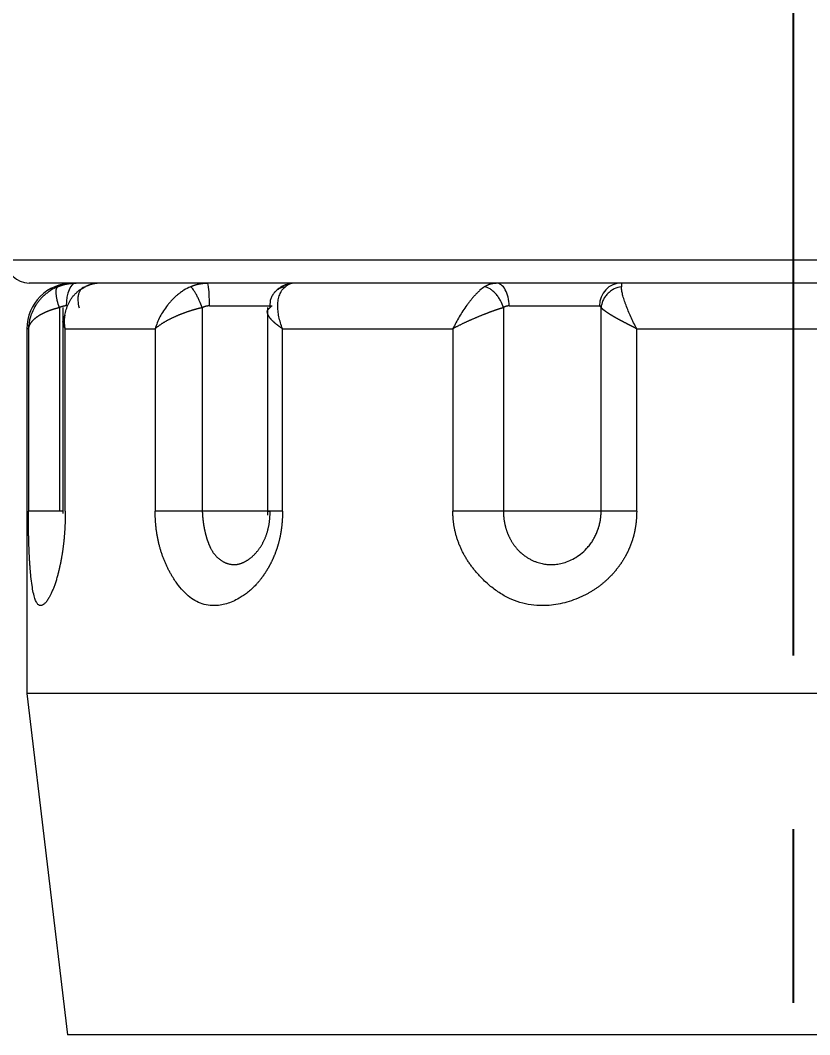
# Model space of a CAD drawing. Header units: millimetres. Extents: x 2915 to 5291, y 1031 to 4391.
# Drawn here: x 4765.35 to 4782.65, y 2238.01 to 2260.24 of the extents above; entities that cross this region are included whole.
import ezdxf

# ---------------------------------------------------------------- set-up
doc = ezdxf.new("R2010")
doc.units = ezdxf.units.MM
doc.linetypes.add('CENTERX2', pattern=[20.32, 12.7, -2.54, 2.54, -2.54])
doc.layers.add('CENTER', color=1, linetype='CENTERX2')
doc.styles.get("Standard").update_dxf_attribs({"font": 'arial.ttf'})
doc.dimstyles.new('ISO-25', dxfattribs={"dimtxt": 17, "dimasz": 17, "dimexe": 1.25, "dimexo": 0.625, "dimgap": 5, "dimtad": 1, "dimtih": 1, "dimtoh": 1, "dimdec": 1, "dimdsep": 46, "dimtxsty": 'Standard', "dimcen": 0, "dimclrd": 3, "dimclre": 3, "dimclrt": 4, "dimadec": 0, "dimazin": 0, "dimtfac": 1, "dimtdec": 1, "dimtmove": 0, "dimatfit": 3, "dimfxl": 1, "dimarcsym": 0})

# ---------------------------------------------------------------- blocks, each defined once
blk = doc.blocks.new('*D11')
at = {"color": 3, "lineweight": -2, "transparency": 16777216}
for p, q in [((4462.48, 3133.446), (4222.196, 3133.446)), ((4223.446, 3116.446), (4223.446, 2549.911)), ((4223.446, 1951.089), (4223.446, 2517.623)), ((4801.666, 1934.089), (4222.196, 1934.089))]:
    blk.add_line(p, q, dxfattribs=at)
at = {"color": 3, "transparency": 16777216}
for points in [[(4220.612, 3116.446), (4226.279, 3116.446), (4223.446, 3133.446)], [(4220.612, 1951.089), (4226.279, 1951.089), (4223.446, 1934.089)]]:
    blk.add_solid(points, dxfattribs=at)
at = {"layer": 'Defpoints', "color": 0, "transparency": 16777216}
for p in [(4463.105, 3133.446), (4223.446, 1934.089), (4802.291, 1934.089)]:
    blk.add_point(p, dxfattribs=at)
at = {"color": 4, "transparency": 16777216, "insert": (4223.446, 2533.767), "char_height": 17, "attachment_point": 5}
blk.add_mtext('(1180~1430)', dxfattribs=at)

msp = doc.modelspace()

# ---------------------------------------------------------------- linework, layer by layer
at = {"linetype": 'Continuous', "lineweight": 13, "extrusion": (0, 1, 0)}
for p, q in [((4799.541, 2254.983), (4765.041, 2254.983)), ((4769.493, 2253.983), (4770.855, 2253.983)), ((4776.061, 2253.983), (4778.041, 2253.983)), ((4766.207, 2253.943), (4766.206, 2249.483)), ((4769.336, 2253.943), (4769.336, 2249.483)), ((4775.937, 2253.943), (4775.937, 2249.483)), ((4778.078, 2249.483), (4778.078, 2253.943)), ((4765.525, 2253.483), (4765.491, 2253.483)), ((4765.525, 2253.483), (4765.525, 2249.483)), ((4766.333, 2253.483), (4768.303, 2253.483)), ((4766.333, 2249.483), (4766.333, 2253.483)), ((4768.303, 2253.483), (4768.303, 2249.483)), ((4771.095, 2253.483), (4774.829, 2253.483)), ((4771.095, 2249.483), (4771.095, 2253.483)), ((4774.829, 2253.483), (4774.829, 2249.483)), ((4778.858, 2253.483), (4783.355, 2253.483)), ((4778.858, 2249.483), (4778.858, 2253.483)), ((4766.282, 2249.483), (4766.207, 2249.483)), ((4770.006, 2249.483), (4769.336, 2249.483)), ((4770.762, 2249.483), (4770.006, 2249.483)), ((4777.209, 2249.483), (4775.937, 2249.483)), ((4778.078, 2249.483), (4777.209, 2249.483)), ((4797.389, 2238.005), (4766.384, 2238.005))]:
    msp.add_line(p, q, dxfattribs=at)
at = {"linetype": 'Continuous', "lineweight": 18, "extrusion": (0, 1, 0)}
for p, q in [((4799.041, 2254.483), (4765.541, 2254.483)), ((4766.282, 2253.948), (4766.282, 2249.433)), ((4770.762, 2253.946), (4770.762, 2249.396)), ((4765.491, 2253.483), (4765.491, 2245.483)), ((4765.491, 2245.483), (4766.384, 2238.005)), ((4798.236, 2245.483), (4765.491, 2245.483))]:
    msp.add_line(p, q, dxfattribs=at)
at = {"linetype": 'Continuous', "lineweight": 18}
for centre, radius, start, end in [((4765.541, 2254.983), 0.5, 180, 270), ((4766.491, 2253.483), 1, 90, 180)]:
    msp.add_arc(centre, radius, start, end, dxfattribs=at)
at = {"linetype": 'Continuous', "lineweight": 13}
for centre, major_axis, ratio, start_param, end_param in [((4766.568, 2253.983), (0, -0.5), 0.429305, 3.141593, 4.712389), ((4769.453, 2253.983), (0, -0.5), 0.07979, 1.570796, 3.141593), ((4771.352, 2253.983), (0, -0.5), 0.975377, 3.141593, 3.810606), ((4775.778, 2253.983), (0, -0.5), 0.567506, 1.570796, 3.141593), ((4778.518, 2253.983), (0, 0.5), 0.954974, 0, 1.570796)]:
    msp.add_ellipse(centre, major_axis=major_axis, ratio=ratio, start_param=start_param, end_param=end_param, dxfattribs=at)
for points, knots in [([(4766.171, 2254.404), (4766.116, 2254.381), (4766.039, 2254.341), (4765.948, 2254.278), (4765.884, 2254.227), (4765.826, 2254.173), (4765.774, 2254.117), (4765.728, 2254.059), (4765.672, 2253.978), (4765.615, 2253.874), (4765.582, 2253.788), (4765.542, 2253.659), (4765.528, 2253.571), (4765.525, 2253.483)], [0, 0, 0, 0, 0.125, 0.1875, 0.25, 0.3125, 0.375, 0.4375, 0.5, 0.625, 0.75, 0.75, 1, 1, 1, 1]), ([(4766.207, 2253.943), (4766.188, 2253.994), (4766.163, 2254.075), (4766.141, 2254.178), (4766.132, 2254.249), (4766.131, 2254.309), (4766.14, 2254.371), (4766.157, 2254.396), (4766.171, 2254.404)], [0, 0, 0, 0, 0.250916, 0.37638, 0.501844, 0.627308, 0.752771, 1, 1, 1, 1]), ([(4766.171, 2254.404), (4766.176, 2254.406), (4766.186, 2254.41), (4766.2, 2254.415), (4766.215, 2254.421), (4766.229, 2254.426), (4766.244, 2254.431), (4766.259, 2254.436), (4766.274, 2254.44), (4766.289, 2254.445), (4766.304, 2254.449), (4766.319, 2254.453), (4766.334, 2254.456), (4766.35, 2254.46), (4766.365, 2254.463), (4766.38, 2254.466), (4766.396, 2254.468), (4766.411, 2254.471), (4766.427, 2254.473), (4766.442, 2254.475), (4766.458, 2254.477), (4766.474, 2254.479), (4766.489, 2254.48), (4766.505, 2254.481), (4766.521, 2254.482), (4766.537, 2254.482), (4766.552, 2254.483), (4766.563, 2254.483), (4766.568, 2254.483)], [0, 0, 0, 0, 0.037952, 0.075942, 0.113969, 0.152035, 0.190139, 0.228283, 0.266466, 0.304689, 0.342953, 0.381257, 0.419603, 0.45799, 0.496419, 0.534891, 0.573406, 0.611964, 0.650565, 0.689211, 0.7279, 0.766635, 0.805414, 0.844239, 0.88311, 0.922027, 0.96099, 1, 1, 1, 1]), ([(4769.077, 2254.404), (4769.026, 2254.381), (4768.952, 2254.341), (4768.861, 2254.278), (4768.795, 2254.227), (4768.734, 2254.173), (4768.676, 2254.117), (4768.623, 2254.059), (4768.556, 2253.978), (4768.481, 2253.874), (4768.431, 2253.788), (4768.364, 2253.659), (4768.329, 2253.571), (4768.303, 2253.483)], [0, 0, 0, 0, 0.125, 0.1875, 0.25, 0.3125, 0.375, 0.4375, 0.5, 0.625, 0.75, 0.75, 1, 1, 1, 1]), ([(4769.077, 2254.404), (4769.082, 2254.406), (4769.09, 2254.41), (4769.104, 2254.415), (4769.118, 2254.421), (4769.131, 2254.426), (4769.145, 2254.431), (4769.159, 2254.436), (4769.173, 2254.44), (4769.187, 2254.445), (4769.201, 2254.449), (4769.216, 2254.453), (4769.23, 2254.456), (4769.244, 2254.46), (4769.259, 2254.463), (4769.273, 2254.466), (4769.288, 2254.468), (4769.303, 2254.471), (4769.318, 2254.473), (4769.332, 2254.475), (4769.347, 2254.477), (4769.362, 2254.479), (4769.377, 2254.48), (4769.392, 2254.481), (4769.407, 2254.482), (4769.422, 2254.482), (4769.438, 2254.483), (4769.448, 2254.483), (4769.453, 2254.483)], [0, 0, 0, 0, 0.037952, 0.075942, 0.113969, 0.152035, 0.190139, 0.228283, 0.266466, 0.304689, 0.342953, 0.381257, 0.419603, 0.45799, 0.496419, 0.534891, 0.573406, 0.611964, 0.650565, 0.689211, 0.7279, 0.766635, 0.805414, 0.844239, 0.88311, 0.922027, 0.96099, 1, 1, 1, 1]), ([(4769.336, 2253.943), (4769.317, 2253.994), (4769.283, 2254.075), (4769.234, 2254.178), (4769.197, 2254.249), (4769.16, 2254.309), (4769.117, 2254.371), (4769.091, 2254.396), (4769.077, 2254.404)], [0, 0, 0, 0, 0.250916, 0.37638, 0.501844, 0.627308, 0.752771, 1, 1, 1, 1]), ([(4775.524, 2254.404), (4775.49, 2254.381), (4775.44, 2254.341), (4775.373, 2254.278), (4775.323, 2254.227), (4775.274, 2254.173), (4775.226, 2254.117), (4775.18, 2254.059), (4775.12, 2253.978), (4775.047, 2253.874), (4774.994, 2253.788), (4774.917, 2253.659), (4774.871, 2253.571), (4774.829, 2253.483)], [0, 0, 0, 0, 0.125, 0.1875, 0.25, 0.3125, 0.375, 0.4375, 0.5, 0.625, 0.75, 0.75, 1, 1, 1, 1]), ([(4775.524, 2254.404), (4775.527, 2254.406), (4775.532, 2254.41), (4775.541, 2254.415), (4775.55, 2254.421), (4775.559, 2254.426), (4775.569, 2254.431), (4775.578, 2254.436), (4775.587, 2254.44), (4775.597, 2254.445), (4775.606, 2254.449), (4775.616, 2254.453), (4775.625, 2254.456), (4775.635, 2254.46), (4775.645, 2254.463), (4775.655, 2254.466), (4775.664, 2254.468), (4775.674, 2254.471), (4775.684, 2254.473), (4775.695, 2254.475), (4775.705, 2254.477), (4775.715, 2254.479), (4775.725, 2254.48), (4775.736, 2254.481), (4775.746, 2254.482), (4775.757, 2254.482), (4775.767, 2254.483), (4775.774, 2254.483), (4775.778, 2254.483)], [0, 0, 0, 0, 0.037952, 0.075942, 0.113969, 0.152035, 0.190139, 0.228283, 0.266466, 0.304689, 0.342953, 0.381257, 0.419603, 0.45799, 0.496419, 0.534891, 0.573406, 0.611964, 0.650565, 0.689211, 0.7279, 0.766635, 0.805414, 0.844239, 0.88311, 0.922027, 0.96099, 1, 1, 1, 1]), ([(4775.937, 2253.943), (4775.922, 2253.994), (4775.89, 2254.075), (4775.826, 2254.178), (4775.77, 2254.249), (4775.708, 2254.309), (4775.623, 2254.371), (4775.561, 2254.396), (4775.524, 2254.404)], [0, 0, 0, 0, 0.250916, 0.37638, 0.501844, 0.627308, 0.752771, 1, 1, 1, 1]), ([(4778.525, 2254.404), (4778.472, 2254.396), (4778.389, 2254.371), (4778.286, 2254.309), (4778.216, 2254.249), (4778.158, 2254.178), (4778.101, 2254.075), (4778.082, 2253.994), (4778.078, 2253.943)], [0, 0, 0, 0, 0.24716, 0.372635, 0.498111, 0.623586, 0.749061, 1, 1, 1, 1]), ([(4778.518, 2254.483), (4778.518, 2254.483), (4778.519, 2254.483), (4778.52, 2254.482), (4778.52, 2254.482), (4778.521, 2254.481), (4778.522, 2254.48), (4778.522, 2254.479), (4778.523, 2254.477), (4778.523, 2254.475), (4778.524, 2254.473), (4778.524, 2254.471), (4778.524, 2254.468), (4778.525, 2254.466), (4778.525, 2254.463), (4778.525, 2254.46), (4778.525, 2254.456), (4778.526, 2254.453), (4778.526, 2254.449), (4778.526, 2254.445), (4778.526, 2254.44), (4778.526, 2254.436), (4778.526, 2254.431), (4778.526, 2254.426), (4778.525, 2254.421), (4778.525, 2254.415), (4778.525, 2254.41), (4778.525, 2254.406), (4778.525, 2254.404)], [0, 0, 0, 0, 0.03901, 0.077973, 0.11689, 0.155761, 0.194586, 0.233365, 0.2721, 0.310789, 0.349435, 0.388036, 0.426594, 0.465109, 0.503581, 0.54201, 0.580397, 0.618743, 0.657047, 0.695311, 0.733534, 0.771717, 0.809861, 0.847965, 0.886031, 0.924058, 0.962048, 1, 1, 1, 1]), ([(4778.858, 2253.483), (4778.812, 2253.571), (4778.769, 2253.659), (4778.71, 2253.788), (4778.673, 2253.874), (4778.631, 2253.978), (4778.602, 2254.059), (4778.582, 2254.117), (4778.564, 2254.173), (4778.55, 2254.227), (4778.538, 2254.278), (4778.527, 2254.341), (4778.524, 2254.381), (4778.525, 2254.404)], [0, 0, 0, 0, 0.25, 0.25, 0.375, 0.5, 0.5625, 0.625, 0.6875, 0.75, 0.8125, 0.875, 1, 1, 1, 1]), ([(4766.354, 2253.983), (4766.351, 2253.983), (4766.345, 2253.983), (4766.337, 2253.982), (4766.328, 2253.982), (4766.32, 2253.981), (4766.312, 2253.98), (4766.303, 2253.978), (4766.295, 2253.977), (4766.287, 2253.975), (4766.279, 2253.973), (4766.27, 2253.971), (4766.262, 2253.968), (4766.254, 2253.965), (4766.246, 2253.962), (4766.238, 2253.959), (4766.23, 2253.955), (4766.222, 2253.952), (4766.215, 2253.948), (4766.209, 2253.945), (4766.207, 2253.943)], [0, 0, 0, 0, 0.05692, 0.11346, 0.169659, 0.225558, 0.281196, 0.336616, 0.39186, 0.446968, 0.501984, 0.55695, 0.611909, 0.666904, 0.721978, 0.777173, 0.83253, 0.888093, 0.943903, 1, 1, 1, 1]), ([(4769.493, 2253.983), (4769.49, 2253.983), (4769.483, 2253.983), (4769.474, 2253.982), (4769.465, 2253.982), (4769.456, 2253.981), (4769.447, 2253.98), (4769.438, 2253.978), (4769.429, 2253.977), (4769.42, 2253.975), (4769.411, 2253.973), (4769.403, 2253.971), (4769.394, 2253.968), (4769.386, 2253.965), (4769.377, 2253.962), (4769.369, 2253.959), (4769.36, 2253.955), (4769.352, 2253.952), (4769.344, 2253.948), (4769.339, 2253.945), (4769.336, 2253.943)], [0, 0, 0, 0, 0.05692, 0.11346, 0.169659, 0.225558, 0.281196, 0.336616, 0.39186, 0.446968, 0.501984, 0.55695, 0.611909, 0.666904, 0.721978, 0.777173, 0.83253, 0.888093, 0.943903, 1, 1, 1, 1]), ([(4770.83, 2253.958), (4770.831, 2253.959), (4770.833, 2253.961), (4770.836, 2253.965), (4770.838, 2253.967), (4770.841, 2253.97), (4770.843, 2253.973), (4770.846, 2253.975), (4770.848, 2253.977), (4770.851, 2253.978), (4770.853, 2253.98), (4770.856, 2253.981), (4770.858, 2253.982), (4770.86, 2253.982), (4770.862, 2253.983), (4770.864, 2253.983), (4770.865, 2253.983)], [0, 0, 0, 0, 0.071242, 0.142287, 0.213189, 0.284007, 0.354797, 0.425617, 0.496523, 0.567572, 0.638822, 0.710326, 0.782142, 0.854324, 0.926926, 1, 1, 1, 1]), ([(4776.061, 2253.983), (4776.059, 2253.983), (4776.054, 2253.983), (4776.046, 2253.982), (4776.039, 2253.982), (4776.031, 2253.981), (4776.024, 2253.98), (4776.017, 2253.978), (4776.009, 2253.977), (4776.002, 2253.975), (4775.995, 2253.973), (4775.988, 2253.971), (4775.982, 2253.968), (4775.975, 2253.965), (4775.968, 2253.962), (4775.962, 2253.959), (4775.955, 2253.955), (4775.949, 2253.952), (4775.943, 2253.948), (4775.939, 2253.945), (4775.937, 2253.943)], [0, 0, 0, 0, 0.05692, 0.11346, 0.169659, 0.225558, 0.281196, 0.336616, 0.39186, 0.446968, 0.501984, 0.55695, 0.611909, 0.666904, 0.721978, 0.777173, 0.83253, 0.888093, 0.943903, 1, 1, 1, 1]), ([(4778.078, 2253.943), (4778.078, 2253.945), (4778.077, 2253.948), (4778.075, 2253.952), (4778.074, 2253.955), (4778.072, 2253.959), (4778.07, 2253.962), (4778.068, 2253.965), (4778.066, 2253.968), (4778.064, 2253.971), (4778.062, 2253.973), (4778.06, 2253.975), (4778.058, 2253.977), (4778.056, 2253.978), (4778.054, 2253.98), (4778.051, 2253.981), (4778.049, 2253.982), (4778.046, 2253.982), (4778.043, 2253.983), (4778.041, 2253.983), (4778.041, 2253.983)], [0, 0, 0, 0, 0.056097, 0.111907, 0.16747, 0.222827, 0.278022, 0.333096, 0.388091, 0.44305, 0.498016, 0.553032, 0.60814, 0.663384, 0.718804, 0.774442, 0.830341, 0.88654, 0.94308, 1, 1, 1, 1]), ([(4766.207, 2253.943), (4766.202, 2253.942), (4766.193, 2253.941), (4766.179, 2253.938), (4766.166, 2253.934), (4766.152, 2253.931), (4766.138, 2253.927), (4766.124, 2253.924), (4766.109, 2253.92), (4766.095, 2253.916), (4766.081, 2253.911), (4766.066, 2253.907), (4766.051, 2253.902), (4766.037, 2253.897), (4766.022, 2253.893), (4766.007, 2253.887), (4765.993, 2253.882), (4765.978, 2253.876), (4765.963, 2253.871), (4765.948, 2253.865), (4765.934, 2253.859), (4765.919, 2253.853), (4765.904, 2253.846), (4765.889, 2253.84), (4765.875, 2253.833), (4765.86, 2253.826), (4765.846, 2253.819), (4765.831, 2253.811), (4765.817, 2253.804), (4765.803, 2253.796), (4765.789, 2253.788), (4765.775, 2253.78), (4765.762, 2253.772), (4765.748, 2253.764), (4765.735, 2253.755), (4765.722, 2253.746), (4765.709, 2253.738), (4765.697, 2253.728), (4765.685, 2253.719), (4765.673, 2253.71), (4765.661, 2253.7), (4765.65, 2253.69), (4765.639, 2253.68), (4765.628, 2253.67), (4765.618, 2253.66), (4765.608, 2253.649), (4765.599, 2253.638), (4765.59, 2253.627), (4765.582, 2253.616), (4765.574, 2253.605), (4765.566, 2253.594), (4765.559, 2253.582), (4765.553, 2253.57), (4765.547, 2253.558), (4765.542, 2253.546), (4765.537, 2253.534), (4765.533, 2253.521), (4765.53, 2253.509), (4765.527, 2253.496), (4765.526, 2253.487), (4765.525, 2253.483)], [0, 0, 0, 0, 0.011436, 0.023066, 0.03489, 0.046909, 0.059124, 0.071536, 0.084146, 0.096954, 0.109961, 0.123168, 0.136575, 0.150183, 0.163993, 0.178005, 0.192219, 0.206636, 0.221257, 0.236081, 0.251111, 0.266345, 0.281784, 0.297429, 0.31328, 0.329338, 0.345602, 0.362073, 0.378752, 0.395638, 0.412733, 0.430036, 0.447547, 0.465267, 0.483197, 0.501335, 0.519684, 0.538242, 0.55701, 0.575989, 0.595178, 0.614577, 0.634188, 0.65401, 0.674043, 0.694287, 0.714743, 0.735411, 0.756291, 0.777383, 0.798687, 0.820204, 0.841933, 0.863875, 0.886029, 0.908397, 0.930978, 0.953772, 0.976779, 1, 1, 1, 1]), ([(4769.336, 2253.943), (4769.331, 2253.942), (4769.322, 2253.941), (4769.308, 2253.938), (4769.293, 2253.934), (4769.278, 2253.931), (4769.263, 2253.927), (4769.248, 2253.924), (4769.233, 2253.92), (4769.217, 2253.916), (4769.201, 2253.911), (4769.185, 2253.907), (4769.168, 2253.902), (4769.151, 2253.897), (4769.135, 2253.893), (4769.117, 2253.887), (4769.1, 2253.882), (4769.083, 2253.876), (4769.065, 2253.871), (4769.047, 2253.865), (4769.029, 2253.859), (4769.011, 2253.853), (4768.992, 2253.846), (4768.974, 2253.84), (4768.955, 2253.833), (4768.936, 2253.826), (4768.917, 2253.819), (4768.898, 2253.811), (4768.878, 2253.804), (4768.859, 2253.796), (4768.84, 2253.788), (4768.82, 2253.78), (4768.8, 2253.772), (4768.781, 2253.764), (4768.761, 2253.755), (4768.741, 2253.746), (4768.721, 2253.738), (4768.702, 2253.728), (4768.682, 2253.719), (4768.662, 2253.71), (4768.642, 2253.7), (4768.623, 2253.69), (4768.603, 2253.68), (4768.584, 2253.67), (4768.565, 2253.66), (4768.545, 2253.649), (4768.526, 2253.638), (4768.507, 2253.627), (4768.489, 2253.616), (4768.47, 2253.605), (4768.452, 2253.594), (4768.434, 2253.582), (4768.417, 2253.57), (4768.399, 2253.558), (4768.382, 2253.546), (4768.366, 2253.534), (4768.349, 2253.521), (4768.333, 2253.509), (4768.318, 2253.496), (4768.308, 2253.487), (4768.303, 2253.483)], [0, 0, 0, 0, 0.011436, 0.023066, 0.03489, 0.046909, 0.059124, 0.071536, 0.084146, 0.096954, 0.109961, 0.123168, 0.136575, 0.150183, 0.163993, 0.178005, 0.192219, 0.206636, 0.221257, 0.236081, 0.251111, 0.266345, 0.281784, 0.297429, 0.31328, 0.329338, 0.345602, 0.362073, 0.378752, 0.395638, 0.412733, 0.430036, 0.447547, 0.465267, 0.483197, 0.501335, 0.519684, 0.538242, 0.55701, 0.575989, 0.595178, 0.614577, 0.634188, 0.65401, 0.674043, 0.694287, 0.714743, 0.735411, 0.756291, 0.777383, 0.798687, 0.820204, 0.841933, 0.863875, 0.886029, 0.908397, 0.930978, 0.953772, 0.976779, 1, 1, 1, 1]), ([(4775.937, 2253.943), (4775.933, 2253.942), (4775.926, 2253.941), (4775.915, 2253.938), (4775.903, 2253.934), (4775.892, 2253.931), (4775.88, 2253.927), (4775.867, 2253.924), (4775.855, 2253.92), (4775.842, 2253.916), (4775.829, 2253.911), (4775.815, 2253.907), (4775.801, 2253.902), (4775.787, 2253.897), (4775.772, 2253.893), (4775.758, 2253.887), (4775.742, 2253.882), (4775.727, 2253.876), (4775.711, 2253.871), (4775.695, 2253.865), (4775.678, 2253.859), (4775.661, 2253.853), (4775.644, 2253.846), (4775.626, 2253.84), (4775.609, 2253.833), (4775.59, 2253.826), (4775.572, 2253.819), (4775.553, 2253.811), (4775.534, 2253.804), (4775.514, 2253.796), (4775.495, 2253.788), (4775.474, 2253.78), (4775.454, 2253.772), (4775.433, 2253.764), (4775.412, 2253.755), (4775.391, 2253.746), (4775.37, 2253.738), (4775.348, 2253.728), (4775.326, 2253.719), (4775.304, 2253.71), (4775.281, 2253.7), (4775.258, 2253.69), (4775.236, 2253.68), (4775.212, 2253.67), (4775.189, 2253.66), (4775.166, 2253.649), (4775.142, 2253.638), (4775.118, 2253.627), (4775.094, 2253.616), (4775.07, 2253.605), (4775.046, 2253.594), (4775.022, 2253.582), (4774.998, 2253.57), (4774.974, 2253.558), (4774.95, 2253.546), (4774.925, 2253.534), (4774.901, 2253.521), (4774.877, 2253.509), (4774.853, 2253.496), (4774.837, 2253.487), (4774.829, 2253.483)], [0, 0, 0, 0, 0.011436, 0.023066, 0.03489, 0.046909, 0.059124, 0.071536, 0.084146, 0.096954, 0.109961, 0.123168, 0.136575, 0.150183, 0.163993, 0.178005, 0.192219, 0.206636, 0.221257, 0.236081, 0.251111, 0.266345, 0.281784, 0.297429, 0.31328, 0.329338, 0.345602, 0.362073, 0.378752, 0.395638, 0.412733, 0.430036, 0.447547, 0.465267, 0.483197, 0.501335, 0.519684, 0.538242, 0.55701, 0.575989, 0.595178, 0.614577, 0.634188, 0.65401, 0.674043, 0.694287, 0.714743, 0.735411, 0.756291, 0.777383, 0.798687, 0.820204, 0.841933, 0.863875, 0.886029, 0.908397, 0.930978, 0.953772, 0.976779, 1, 1, 1, 1]), ([(4778.858, 2253.483), (4778.853, 2253.485), (4778.842, 2253.491), (4778.827, 2253.499), (4778.811, 2253.506), (4778.796, 2253.514), (4778.781, 2253.522), (4778.766, 2253.529), (4778.751, 2253.537), (4778.736, 2253.544), (4778.721, 2253.552), (4778.707, 2253.559), (4778.693, 2253.566), (4778.679, 2253.573), (4778.665, 2253.58), (4778.651, 2253.587), (4778.637, 2253.594), (4778.624, 2253.601), (4778.611, 2253.608), (4778.597, 2253.615), (4778.585, 2253.622), (4778.572, 2253.628), (4778.559, 2253.635), (4778.547, 2253.642), (4778.535, 2253.648), (4778.522, 2253.654), (4778.511, 2253.661), (4778.499, 2253.667), (4778.487, 2253.673), (4778.476, 2253.679), (4778.465, 2253.685), (4778.454, 2253.691), (4778.443, 2253.697), (4778.432, 2253.703), (4778.422, 2253.709), (4778.411, 2253.715), (4778.401, 2253.72), (4778.391, 2253.726), (4778.382, 2253.732), (4778.372, 2253.737), (4778.363, 2253.743), (4778.353, 2253.748), (4778.344, 2253.753), (4778.335, 2253.758), (4778.327, 2253.764), (4778.318, 2253.769), (4778.31, 2253.774), (4778.302, 2253.779), (4778.294, 2253.784), (4778.286, 2253.788), (4778.278, 2253.793), (4778.27, 2253.798), (4778.263, 2253.802), (4778.256, 2253.807), (4778.249, 2253.812), (4778.242, 2253.816), (4778.235, 2253.82), (4778.229, 2253.825), (4778.222, 2253.829), (4778.216, 2253.833), (4778.21, 2253.837), (4778.204, 2253.841), (4778.198, 2253.845), (4778.193, 2253.849), (4778.187, 2253.853), (4778.182, 2253.857), (4778.177, 2253.861), (4778.172, 2253.864), (4778.167, 2253.868), (4778.162, 2253.871), (4778.157, 2253.875), (4778.153, 2253.878), (4778.148, 2253.881), (4778.144, 2253.885), (4778.14, 2253.888), (4778.136, 2253.891), (4778.132, 2253.894), (4778.129, 2253.897), (4778.125, 2253.9), (4778.122, 2253.903), (4778.118, 2253.906), (4778.115, 2253.908), (4778.112, 2253.911), (4778.109, 2253.914), (4778.106, 2253.916), (4778.103, 2253.919), (4778.101, 2253.921), (4778.098, 2253.923), (4778.096, 2253.926), (4778.093, 2253.928), (4778.091, 2253.93), (4778.089, 2253.932), (4778.087, 2253.934), (4778.085, 2253.936), (4778.083, 2253.938), (4778.081, 2253.94), (4778.08, 2253.942), (4778.079, 2253.943), (4778.078, 2253.943)], [0, 0, 0, 0, 0.014055, 0.028032, 0.041931, 0.055752, 0.069496, 0.083161, 0.096749, 0.110259, 0.123691, 0.137045, 0.150322, 0.163521, 0.176643, 0.189687, 0.202653, 0.215542, 0.228353, 0.241087, 0.253743, 0.266322, 0.278824, 0.291248, 0.303595, 0.315864, 0.328057, 0.340172, 0.35221, 0.364171, 0.376055, 0.387862, 0.399592, 0.411245, 0.422822, 0.434321, 0.445744, 0.457089, 0.468358, 0.479551, 0.490667, 0.501706, 0.512669, 0.523555, 0.534365, 0.545099, 0.555756, 0.566337, 0.576842, 0.587271, 0.597624, 0.6079, 0.618101, 0.628226, 0.638276, 0.648249, 0.658147, 0.667969, 0.677716, 0.687388, 0.696984, 0.706505, 0.71595, 0.725321, 0.734617, 0.743837, 0.752983, 0.762054, 0.77105, 0.779972, 0.78882, 0.797593, 0.806292, 0.814916, 0.823467, 0.831944, 0.840347, 0.848676, 0.856931, 0.865114, 0.873223, 0.881258, 0.889221, 0.897111, 0.904928, 0.912672, 0.920344, 0.927944, 0.935471, 0.942926, 0.95031, 0.957622, 0.964863, 0.972032, 0.97913, 0.986157, 0.993114, 1, 1, 1, 1]), ([(4766.207, 2249.483), (4766.118, 2249.483), (4765.942, 2249.483), (4765.718, 2249.483), (4765.57, 2249.483), (4765.531, 2249.483), (4765.525, 2249.483)], [0, 0, 0, 0, 0.250043, 0.500086, 0.750129, 1, 1, 1, 1]), ([(4769.336, 2249.483), (4769.245, 2249.483), (4769.049, 2249.483), (4768.748, 2249.483), (4768.484, 2249.483), (4768.355, 2249.483), (4768.303, 2249.483)], [0, 0, 0, 0, 0.250043, 0.500086, 0.750129, 1, 1, 1, 1]), ([(4771.095, 2249.483), (4771.026, 2249.483), (4770.898, 2249.483), (4770.777, 2249.483), (4770.748, 2249.483), (4770.789, 2249.483), (4770.82, 2249.483)], [0, 0, 0, 0, 0.249871, 0.499914, 0.749957, 1, 1, 1, 1]), ([(4775.937, 2249.483), (4775.867, 2249.483), (4775.704, 2249.483), (4775.407, 2249.483), (4775.099, 2249.483), (4774.913, 2249.483), (4774.829, 2249.483)], [0, 0, 0, 0, 0.250043, 0.500086, 0.750129, 1, 1, 1, 1]), ([(4775.937, 2249.483), (4775.937, 2249.477), (4775.937, 2249.465), (4775.937, 2249.447), (4775.938, 2249.429), (4775.939, 2249.411), (4775.94, 2249.393), (4775.941, 2249.374), (4775.943, 2249.355), (4775.944, 2249.336), (4775.947, 2249.316), (4775.949, 2249.297), (4775.952, 2249.277), (4775.955, 2249.257), (4775.959, 2249.237), (4775.963, 2249.216), (4775.967, 2249.196), (4775.972, 2249.175), (4775.977, 2249.154), (4775.983, 2249.133), (4775.988, 2249.112), (4775.995, 2249.09), (4776.002, 2249.069), (4776.009, 2249.047), (4776.017, 2249.026), (4776.025, 2249.004), (4776.034, 2248.982), (4776.043, 2248.96), (4776.053, 2248.939), (4776.063, 2248.917), (4776.074, 2248.895), (4776.086, 2248.873), (4776.098, 2248.851), (4776.11, 2248.83), (4776.124, 2248.808), (4776.137, 2248.786), (4776.152, 2248.765), (4776.167, 2248.744), (4776.182, 2248.723), (4776.198, 2248.702), (4776.215, 2248.681), (4776.246, 2248.645), (4776.291, 2248.598), (4776.353, 2248.542), (4776.416, 2248.494), (4776.48, 2248.452), (4776.543, 2248.418), (4776.606, 2248.389), (4776.667, 2248.365), (4776.726, 2248.347), (4776.783, 2248.333), (4776.838, 2248.323), (4776.89, 2248.316), (4776.939, 2248.313), (4777.008, 2248.311), (4777.103, 2248.317), (4777.227, 2248.34), (4777.36, 2248.382), (4777.497, 2248.448), (4777.635, 2248.54), (4777.733, 2248.631), (4777.797, 2248.704), (4777.832, 2248.747), (4777.864, 2248.791), (4777.893, 2248.835), (4777.92, 2248.88), (4777.944, 2248.924), (4777.966, 2248.969), (4777.985, 2249.013), (4778.002, 2249.057), (4778.018, 2249.1), (4778.031, 2249.142), (4778.042, 2249.184), (4778.051, 2249.225), (4778.059, 2249.265), (4778.065, 2249.304), (4778.07, 2249.342), (4778.074, 2249.379), (4778.077, 2249.415), (4778.078, 2249.449), (4778.078, 2249.472), (4778.078, 2249.483)], [0, 0, 0, 0, 0.004836, 0.009743, 0.01472, 0.019768, 0.024887, 0.030076, 0.035338, 0.04067, 0.046074, 0.05155, 0.057099, 0.062719, 0.068412, 0.074178, 0.080016, 0.085928, 0.091913, 0.097972, 0.104104, 0.110311, 0.116592, 0.122947, 0.129378, 0.135883, 0.142464, 0.14912, 0.155852, 0.16266, 0.169544, 0.176505, 0.183543, 0.190659, 0.197851, 0.205122, 0.21247, 0.219897, 0.227402, 0.234986, 0.24265, 0.250392, 0.275398, 0.299474, 0.32261, 0.344795, 0.366021, 0.38628, 0.405563, 0.423864, 0.441178, 0.457498, 0.472821, 0.487142, 0.500458, 0.533539, 0.570068, 0.610019, 0.653356, 0.700029, 0.74998, 0.765869, 0.781392, 0.796549, 0.811343, 0.825776, 0.83985, 0.853565, 0.866925, 0.87993, 0.892582, 0.904883, 0.916834, 0.928436, 0.939691, 0.950601, 0.961165, 0.971386, 0.981265, 0.990803, 1, 1, 1, 1]), ([(4778.747, 2249.483), (4778.693, 2249.483), (4778.548, 2249.483), (4778.334, 2249.483), (4778.156, 2249.483), (4778.095, 2249.483), (4778.078, 2249.483)], [0, 0, 0, 0, 0.165624, 0.443749, 0.721875, 1, 1, 1, 1])]:
    msp.add_open_spline(points, degree=3, knots=knots, dxfattribs=at)
at = {"linetype": 'Continuous', "lineweight": 18}
for points, knots in [([(4766.333, 2253.483), (4766.318, 2253.571), (4766.314, 2253.659), (4766.327, 2253.788), (4766.342, 2253.874), (4766.376, 2253.978), (4766.414, 2254.059), (4766.447, 2254.117), (4766.486, 2254.173), (4766.531, 2254.227), (4766.582, 2254.278), (4766.658, 2254.341), (4766.724, 2254.381), (4766.773, 2254.404)], [0, 0, 0, 0, 0.25, 0.25, 0.375, 0.5, 0.5625, 0.625, 0.6875, 0.75, 0.8125, 0.875, 1, 1, 1, 1]), ([(4766.773, 2254.404), (4766.741, 2254.396), (4766.695, 2254.371), (4766.648, 2254.309), (4766.622, 2254.249), (4766.609, 2254.178), (4766.606, 2254.075), (4766.621, 2253.994), (4766.636, 2253.943)], [0, 0, 0, 0, 0.247163, 0.37264, 0.498117, 0.623594, 0.749071, 1, 1, 1, 1]), ([(4767.118, 2254.483), (4767.113, 2254.483), (4767.104, 2254.483), (4767.09, 2254.482), (4767.077, 2254.482), (4767.063, 2254.481), (4767.05, 2254.48), (4767.036, 2254.479), (4767.023, 2254.477), (4767.009, 2254.475), (4766.996, 2254.473), (4766.982, 2254.471), (4766.969, 2254.468), (4766.956, 2254.466), (4766.942, 2254.463), (4766.929, 2254.46), (4766.916, 2254.456), (4766.902, 2254.453), (4766.889, 2254.449), (4766.876, 2254.445), (4766.863, 2254.44), (4766.85, 2254.436), (4766.837, 2254.431), (4766.824, 2254.426), (4766.811, 2254.421), (4766.798, 2254.415), (4766.785, 2254.41), (4766.777, 2254.406), (4766.773, 2254.404)], [0, 0, 0, 0, 0.03901, 0.077973, 0.11689, 0.155761, 0.194586, 0.233365, 0.2721, 0.310789, 0.349435, 0.388036, 0.426594, 0.465109, 0.503581, 0.54201, 0.580397, 0.618743, 0.657047, 0.695311, 0.733534, 0.771717, 0.809861, 0.847965, 0.886031, 0.924058, 0.962048, 1, 1, 1, 1]), ([(4771.157, 2254.404), (4771.108, 2254.396), (4771.034, 2254.371), (4770.947, 2254.309), (4770.892, 2254.249), (4770.851, 2254.178), (4770.816, 2254.075), (4770.814, 2253.994), (4770.82, 2253.943)], [0, 0, 0, 0, 0.24716, 0.372635, 0.498111, 0.623586, 0.749061, 1, 1, 1, 1]), ([(4771.095, 2253.483), (4771.061, 2253.571), (4771.034, 2253.659), (4771.007, 2253.788), (4770.994, 2253.874), (4770.989, 2253.978), (4770.994, 2254.059), (4771.002, 2254.117), (4771.014, 2254.173), (4771.032, 2254.227), (4771.054, 2254.278), (4771.092, 2254.341), (4771.128, 2254.381), (4771.157, 2254.404)], [0, 0, 0, 0, 0.25, 0.25, 0.375, 0.5, 0.5625, 0.625, 0.6875, 0.75, 0.8125, 0.875, 1, 1, 1, 1]), ([(4771.352, 2254.483), (4771.35, 2254.483), (4771.345, 2254.483), (4771.337, 2254.482), (4771.33, 2254.482), (4771.323, 2254.481), (4771.315, 2254.48), (4771.308, 2254.479), (4771.3, 2254.477), (4771.293, 2254.475), (4771.285, 2254.473), (4771.278, 2254.471), (4771.27, 2254.468), (4771.263, 2254.466), (4771.255, 2254.463), (4771.247, 2254.46), (4771.24, 2254.456), (4771.232, 2254.453), (4771.225, 2254.449), (4771.217, 2254.445), (4771.21, 2254.44), (4771.202, 2254.436), (4771.195, 2254.431), (4771.187, 2254.426), (4771.179, 2254.421), (4771.172, 2254.415), (4771.165, 2254.41), (4771.16, 2254.406), (4771.157, 2254.404)], [0, 0, 0, 0, 0.03901, 0.077973, 0.11689, 0.155761, 0.194586, 0.233365, 0.2721, 0.310789, 0.349435, 0.388036, 0.426594, 0.465109, 0.503581, 0.54201, 0.580397, 0.618743, 0.657047, 0.695311, 0.733534, 0.771717, 0.809861, 0.847965, 0.886031, 0.924058, 0.962048, 1, 1, 1, 1]), ([(4766.333, 2253.483), (4766.331, 2253.485), (4766.328, 2253.491), (4766.323, 2253.498), (4766.319, 2253.506), (4766.315, 2253.513), (4766.311, 2253.521), (4766.308, 2253.528), (4766.304, 2253.536), (4766.301, 2253.543), (4766.299, 2253.55), (4766.296, 2253.557), (4766.294, 2253.564), (4766.292, 2253.571), (4766.29, 2253.578), (4766.288, 2253.584), (4766.287, 2253.591), (4766.286, 2253.597), (4766.285, 2253.604), (4766.284, 2253.61), (4766.283, 2253.616), (4766.283, 2253.622), (4766.283, 2253.629), (4766.282, 2253.635), (4766.282, 2253.64), (4766.283, 2253.646), (4766.283, 2253.652), (4766.284, 2253.658), (4766.284, 2253.663), (4766.285, 2253.669), (4766.286, 2253.674), (4766.287, 2253.679), (4766.288, 2253.684), (4766.289, 2253.69), (4766.291, 2253.695), (4766.292, 2253.7), (4766.294, 2253.704), (4766.295, 2253.709), (4766.297, 2253.714), (4766.299, 2253.718), (4766.301, 2253.723), (4766.303, 2253.727), (4766.305, 2253.732), (4766.307, 2253.736), (4766.309, 2253.74), (4766.311, 2253.744), (4766.314, 2253.748), (4766.316, 2253.752), (4766.318, 2253.756), (4766.321, 2253.76), (4766.323, 2253.763), (4766.326, 2253.767), (4766.328, 2253.77), (4766.331, 2253.774), (4766.333, 2253.776), (4766.333, 2253.777)], [0, 0, 0, 0, 0.025174, 0.050106, 0.074794, 0.099239, 0.123442, 0.147402, 0.171119, 0.194593, 0.217824, 0.240813, 0.263558, 0.286061, 0.308321, 0.330339, 0.352113, 0.373645, 0.394935, 0.415981, 0.436785, 0.457347, 0.477666, 0.497742, 0.517576, 0.537167, 0.556516, 0.575622, 0.594486, 0.613108, 0.631487, 0.649624, 0.667519, 0.685171, 0.702581, 0.719749, 0.736675, 0.753359, 0.769801, 0.786001, 0.801959, 0.817675, 0.833149, 0.848381, 0.863372, 0.878121, 0.892628, 0.906894, 0.920919, 0.934702, 0.948244, 0.961544, 0.974604, 0.987422, 1, 1, 1, 1]), ([(4771.095, 2253.483), (4771.091, 2253.485), (4771.084, 2253.49), (4771.072, 2253.498), (4771.062, 2253.505), (4771.051, 2253.513), (4771.041, 2253.52), (4771.03, 2253.527), (4771.021, 2253.534), (4771.011, 2253.541), (4771.002, 2253.548), (4770.993, 2253.555), (4770.984, 2253.562), (4770.975, 2253.568), (4770.967, 2253.575), (4770.959, 2253.581), (4770.951, 2253.587), (4770.944, 2253.594), (4770.936, 2253.6), (4770.929, 2253.606), (4770.922, 2253.612), (4770.916, 2253.618), (4770.909, 2253.623), (4770.903, 2253.629), (4770.897, 2253.635), (4770.891, 2253.64), (4770.886, 2253.645), (4770.88, 2253.651), (4770.875, 2253.656), (4770.87, 2253.661), (4770.865, 2253.666), (4770.861, 2253.671), (4770.856, 2253.676), (4770.852, 2253.68), (4770.848, 2253.685), (4770.844, 2253.69), (4770.84, 2253.694), (4770.836, 2253.698), (4770.832, 2253.703), (4770.829, 2253.707), (4770.826, 2253.711), (4770.823, 2253.715), (4770.82, 2253.719), (4770.817, 2253.722), (4770.814, 2253.726), (4770.811, 2253.73), (4770.809, 2253.733), (4770.804, 2253.741), (4770.796, 2253.752), (4770.788, 2253.766), (4770.78, 2253.78), (4770.774, 2253.794), (4770.769, 2253.807), (4770.766, 2253.819), (4770.763, 2253.831), (4770.762, 2253.843), (4770.761, 2253.854), (4770.762, 2253.865), (4770.764, 2253.875), (4770.767, 2253.885), (4770.771, 2253.894), (4770.776, 2253.903), (4770.781, 2253.911), (4770.788, 2253.918), (4770.795, 2253.926), (4770.803, 2253.932), (4770.809, 2253.937), (4770.813, 2253.939)], [0, 0, 0, 0, 0.013824, 0.027494, 0.041012, 0.054375, 0.067586, 0.080643, 0.093546, 0.106296, 0.118893, 0.131337, 0.143627, 0.155764, 0.167747, 0.179577, 0.191254, 0.202778, 0.214148, 0.225365, 0.236428, 0.247339, 0.258096, 0.268699, 0.27915, 0.289447, 0.299591, 0.309582, 0.31942, 0.329104, 0.338636, 0.348014, 0.357239, 0.366311, 0.37523, 0.383995, 0.392608, 0.401068, 0.409374, 0.417528, 0.425528, 0.433376, 0.441071, 0.448613, 0.456002, 0.463238, 0.470321, 0.477252, 0.508196, 0.538745, 0.568899, 0.598663, 0.628037, 0.657025, 0.685628, 0.713851, 0.741694, 0.769162, 0.796257, 0.822983, 0.849341, 0.875337, 0.900974, 0.926254, 0.951183, 0.975763, 1, 1, 1, 1]), ([(4766.333, 2249.483), (4766.333, 2249.475), (4766.332, 2249.46), (4766.332, 2249.437), (4766.332, 2249.415), (4766.332, 2249.393), (4766.332, 2249.37), (4766.331, 2249.348), (4766.331, 2249.326), (4766.33, 2249.304), (4766.33, 2249.282), (4766.329, 2249.26), (4766.328, 2249.238), (4766.328, 2249.216), (4766.327, 2249.195), (4766.326, 2249.173), (4766.325, 2249.152), (4766.324, 2249.13), (4766.323, 2249.109), (4766.321, 2249.088), (4766.32, 2249.067), (4766.319, 2249.046), (4766.317, 2249.025), (4766.316, 2249.004), (4766.314, 2248.983), (4766.313, 2248.963), (4766.311, 2248.942), (4766.309, 2248.922), (4766.308, 2248.901), (4766.306, 2248.881), (4766.304, 2248.861), (4766.302, 2248.84), (4766.3, 2248.82), (4766.298, 2248.8), (4766.295, 2248.781), (4766.293, 2248.761), (4766.291, 2248.741), (4766.288, 2248.722), (4766.286, 2248.702), (4766.284, 2248.683), (4766.281, 2248.663), (4766.278, 2248.644), (4766.276, 2248.625), (4766.273, 2248.606), (4766.27, 2248.587), (4766.267, 2248.568), (4766.264, 2248.549), (4766.261, 2248.53), (4766.258, 2248.512), (4766.255, 2248.493), (4766.252, 2248.475), (4766.249, 2248.457), (4766.245, 2248.438), (4766.242, 2248.42), (4766.239, 2248.402), (4766.235, 2248.384), (4766.232, 2248.366), (4766.228, 2248.348), (4766.225, 2248.33), (4766.221, 2248.313), (4766.217, 2248.295), (4766.213, 2248.278), (4766.209, 2248.26), (4766.206, 2248.243), (4766.202, 2248.226), (4766.198, 2248.209), (4766.194, 2248.192), (4766.189, 2248.175), (4766.185, 2248.158), (4766.181, 2248.141), (4766.177, 2248.125), (4766.173, 2248.108), (4766.168, 2248.091), (4766.164, 2248.075), (4766.159, 2248.059), (4766.155, 2248.042), (4766.147, 2248.016), (4766.137, 2247.979), (4766.123, 2247.934), (4766.108, 2247.89), (4766.094, 2247.848), (4766.079, 2247.808), (4766.064, 2247.77), (4766.048, 2247.733), (4766.033, 2247.698), (4766.017, 2247.664), (4766.001, 2247.632), (4765.985, 2247.602), (4765.958, 2247.556), (4765.922, 2247.5), (4765.877, 2247.449), (4765.834, 2247.418), (4765.79, 2247.407), (4765.745, 2247.423), (4765.702, 2247.477), (4765.664, 2247.567), (4765.631, 2247.693), (4765.603, 2247.855), (4765.586, 2247.993), (4765.576, 2248.084), (4765.573, 2248.116), (4765.57, 2248.149), (4765.567, 2248.181), (4765.565, 2248.214), (4765.562, 2248.247), (4765.56, 2248.28), (4765.557, 2248.314), (4765.555, 2248.347), (4765.553, 2248.381), (4765.551, 2248.415), (4765.549, 2248.449), (4765.547, 2248.484), (4765.545, 2248.518), (4765.543, 2248.553), (4765.542, 2248.588), (4765.54, 2248.623), (4765.539, 2248.658), (4765.538, 2248.694), (4765.536, 2248.729), (4765.535, 2248.765), (4765.534, 2248.801), (4765.533, 2248.838), (4765.532, 2248.874), (4765.531, 2248.911), (4765.53, 2248.947), (4765.53, 2248.984), (4765.529, 2249.022), (4765.528, 2249.059), (4765.528, 2249.097), (4765.527, 2249.134), (4765.527, 2249.172), (4765.526, 2249.211), (4765.526, 2249.249), (4765.526, 2249.287), (4765.526, 2249.326), (4765.525, 2249.365), (4765.525, 2249.404), (4765.525, 2249.443), (4765.525, 2249.47), (4765.525, 2249.483)], [0, 0, 0, 0, 0.00345, 0.006886, 0.01031, 0.013721, 0.017121, 0.020508, 0.023884, 0.027249, 0.030603, 0.033947, 0.037281, 0.040606, 0.04392, 0.047226, 0.050524, 0.053813, 0.057094, 0.060368, 0.063635, 0.066895, 0.070149, 0.073397, 0.076639, 0.079877, 0.083109, 0.086337, 0.089561, 0.092782, 0.095999, 0.099214, 0.102426, 0.105636, 0.108844, 0.112052, 0.115258, 0.118465, 0.121671, 0.124877, 0.128085, 0.131293, 0.134504, 0.137716, 0.140931, 0.144148, 0.147369, 0.150594, 0.153822, 0.157055, 0.160292, 0.163535, 0.166784, 0.170038, 0.173299, 0.176566, 0.179841, 0.183123, 0.186413, 0.189711, 0.193017, 0.196333, 0.199658, 0.202993, 0.206338, 0.209693, 0.213059, 0.216436, 0.219824, 0.223225, 0.226637, 0.230062, 0.2335, 0.23695, 0.240414, 0.243892, 0.247384, 0.257765, 0.268162, 0.278589, 0.289058, 0.299581, 0.31017, 0.320837, 0.331594, 0.342451, 0.353421, 0.364513, 0.375738, 0.408614, 0.440647, 0.472123, 0.503342, 0.543989, 0.584071, 0.624353, 0.665587, 0.708478, 0.75365, 0.760592, 0.767467, 0.774276, 0.78102, 0.787702, 0.794324, 0.800886, 0.807392, 0.813844, 0.820243, 0.826591, 0.832892, 0.839146, 0.845357, 0.851527, 0.857658, 0.863752, 0.869813, 0.875842, 0.881843, 0.887817, 0.893768, 0.899698, 0.90561, 0.911507, 0.917391, 0.923265, 0.929132, 0.934995, 0.940856, 0.946719, 0.952585, 0.958459, 0.964342, 0.970238, 0.976149, 0.982078, 0.988028, 0.994001, 1, 1, 1, 1]), ([(4771.095, 2249.483), (4771.095, 2249.475), (4771.095, 2249.46), (4771.095, 2249.437), (4771.094, 2249.415), (4771.094, 2249.393), (4771.093, 2249.37), (4771.092, 2249.348), (4771.091, 2249.326), (4771.09, 2249.304), (4771.088, 2249.282), (4771.087, 2249.26), (4771.085, 2249.238), (4771.083, 2249.216), (4771.081, 2249.195), (4771.079, 2249.173), (4771.077, 2249.152), (4771.074, 2249.13), (4771.071, 2249.109), (4771.068, 2249.088), (4771.065, 2249.067), (4771.062, 2249.046), (4771.059, 2249.025), (4771.055, 2249.004), (4771.052, 2248.983), (4771.048, 2248.963), (4771.044, 2248.942), (4771.04, 2248.922), (4771.035, 2248.901), (4771.031, 2248.881), (4771.026, 2248.861), (4771.021, 2248.84), (4771.016, 2248.82), (4771.011, 2248.8), (4771.006, 2248.781), (4771, 2248.761), (4770.995, 2248.741), (4770.989, 2248.722), (4770.983, 2248.702), (4770.977, 2248.683), (4770.971, 2248.663), (4770.964, 2248.644), (4770.958, 2248.625), (4770.951, 2248.606), (4770.944, 2248.587), (4770.937, 2248.568), (4770.93, 2248.549), (4770.923, 2248.53), (4770.915, 2248.512), (4770.907, 2248.493), (4770.9, 2248.475), (4770.892, 2248.457), (4770.883, 2248.438), (4770.875, 2248.42), (4770.867, 2248.402), (4770.858, 2248.384), (4770.849, 2248.366), (4770.84, 2248.348), (4770.831, 2248.33), (4770.822, 2248.313), (4770.813, 2248.295), (4770.803, 2248.278), (4770.794, 2248.26), (4770.784, 2248.243), (4770.774, 2248.226), (4770.764, 2248.209), (4770.753, 2248.192), (4770.743, 2248.175), (4770.732, 2248.158), (4770.722, 2248.141), (4770.711, 2248.125), (4770.7, 2248.108), (4770.688, 2248.091), (4770.677, 2248.075), (4770.666, 2248.059), (4770.654, 2248.042), (4770.634, 2248.016), (4770.607, 2247.979), (4770.57, 2247.934), (4770.532, 2247.89), (4770.493, 2247.848), (4770.453, 2247.808), (4770.412, 2247.77), (4770.369, 2247.733), (4770.326, 2247.698), (4770.282, 2247.664), (4770.237, 2247.632), (4770.19, 2247.602), (4770.113, 2247.556), (4770.005, 2247.5), (4769.866, 2247.449), (4769.728, 2247.418), (4769.579, 2247.407), (4769.419, 2247.423), (4769.253, 2247.477), (4769.096, 2247.567), (4768.947, 2247.693), (4768.807, 2247.855), (4768.714, 2247.993), (4768.66, 2248.084), (4768.641, 2248.116), (4768.623, 2248.149), (4768.606, 2248.181), (4768.589, 2248.214), (4768.573, 2248.247), (4768.557, 2248.28), (4768.541, 2248.314), (4768.526, 2248.347), (4768.512, 2248.381), (4768.498, 2248.415), (4768.485, 2248.449), (4768.472, 2248.484), (4768.46, 2248.518), (4768.448, 2248.553), (4768.436, 2248.588), (4768.425, 2248.623), (4768.415, 2248.658), (4768.405, 2248.694), (4768.395, 2248.729), (4768.386, 2248.765), (4768.378, 2248.801), (4768.37, 2248.838), (4768.362, 2248.874), (4768.355, 2248.911), (4768.348, 2248.947), (4768.342, 2248.984), (4768.336, 2249.022), (4768.331, 2249.059), (4768.326, 2249.097), (4768.322, 2249.134), (4768.318, 2249.172), (4768.314, 2249.211), (4768.311, 2249.249), (4768.309, 2249.287), (4768.307, 2249.326), (4768.305, 2249.365), (4768.304, 2249.404), (4768.303, 2249.443), (4768.303, 2249.47), (4768.303, 2249.483)], [0, 0, 0, 0, 0.00345, 0.006886, 0.01031, 0.013721, 0.017121, 0.020508, 0.023884, 0.027249, 0.030603, 0.033947, 0.037281, 0.040606, 0.04392, 0.047226, 0.050524, 0.053813, 0.057094, 0.060368, 0.063635, 0.066895, 0.070149, 0.073397, 0.076639, 0.079877, 0.083109, 0.086337, 0.089561, 0.092782, 0.095999, 0.099214, 0.102426, 0.105636, 0.108844, 0.112052, 0.115258, 0.118465, 0.121671, 0.124877, 0.128085, 0.131293, 0.134504, 0.137716, 0.140931, 0.144148, 0.147369, 0.150594, 0.153822, 0.157055, 0.160292, 0.163535, 0.166784, 0.170038, 0.173299, 0.176566, 0.179841, 0.183123, 0.186413, 0.189711, 0.193017, 0.196333, 0.199658, 0.202993, 0.206338, 0.209693, 0.213059, 0.216436, 0.219824, 0.223225, 0.226637, 0.230062, 0.2335, 0.23695, 0.240414, 0.243892, 0.247384, 0.257765, 0.268162, 0.278589, 0.289058, 0.299581, 0.31017, 0.320837, 0.331594, 0.342451, 0.353421, 0.364513, 0.375738, 0.408614, 0.440647, 0.472123, 0.503342, 0.543989, 0.584071, 0.624353, 0.665587, 0.708478, 0.75365, 0.760592, 0.767467, 0.774276, 0.78102, 0.787702, 0.794324, 0.800886, 0.807392, 0.813844, 0.820243, 0.826591, 0.832892, 0.839146, 0.845357, 0.851527, 0.857658, 0.863752, 0.869813, 0.875842, 0.881843, 0.887817, 0.893768, 0.899698, 0.90561, 0.911507, 0.917391, 0.923265, 0.929132, 0.934995, 0.940856, 0.946719, 0.952585, 0.958459, 0.964342, 0.970238, 0.976149, 0.982078, 0.988028, 0.994001, 1, 1, 1, 1]), ([(4769.336, 2249.483), (4769.336, 2249.478), (4769.337, 2249.467), (4769.337, 2249.451), (4769.338, 2249.436), (4769.339, 2249.42), (4769.34, 2249.405), (4769.341, 2249.39), (4769.342, 2249.374), (4769.343, 2249.359), (4769.345, 2249.344), (4769.346, 2249.329), (4769.348, 2249.313), (4769.35, 2249.298), (4769.351, 2249.283), (4769.353, 2249.268), (4769.355, 2249.253), (4769.357, 2249.238), (4769.359, 2249.223), (4769.361, 2249.208), (4769.364, 2249.193), (4769.366, 2249.178), (4769.368, 2249.163), (4769.371, 2249.148), (4769.374, 2249.133), (4769.376, 2249.117), (4769.379, 2249.102), (4769.382, 2249.087), (4769.386, 2249.072), (4769.389, 2249.056), (4769.392, 2249.041), (4769.396, 2249.026), (4769.399, 2249.01), (4769.403, 2248.995), (4769.407, 2248.979), (4769.411, 2248.964), (4769.415, 2248.948), (4769.42, 2248.933), (4769.424, 2248.917), (4769.429, 2248.902), (4769.434, 2248.886), (4769.439, 2248.871), (4769.444, 2248.855), (4769.449, 2248.839), (4769.455, 2248.824), (4769.46, 2248.808), (4769.466, 2248.793), (4769.472, 2248.777), (4769.479, 2248.761), (4769.485, 2248.746), (4769.492, 2248.73), (4769.498, 2248.715), (4769.505, 2248.7), (4769.512, 2248.684), (4769.521, 2248.667), (4769.531, 2248.647), (4769.544, 2248.625), (4769.557, 2248.603), (4769.57, 2248.582), (4769.585, 2248.561), (4769.6, 2248.541), (4769.616, 2248.522), (4769.633, 2248.503), (4769.65, 2248.485), (4769.668, 2248.467), (4769.686, 2248.451), (4769.705, 2248.435), (4769.725, 2248.42), (4769.745, 2248.406), (4769.765, 2248.392), (4769.786, 2248.38), (4769.808, 2248.369), (4769.829, 2248.358), (4769.851, 2248.349), (4769.874, 2248.34), (4769.896, 2248.333), (4769.919, 2248.326), (4769.942, 2248.321), (4769.965, 2248.317), (4769.989, 2248.314), (4770.009, 2248.312), (4770.026, 2248.311), (4770.04, 2248.311), (4770.054, 2248.312), (4770.069, 2248.313), (4770.085, 2248.315), (4770.1, 2248.317), (4770.116, 2248.32), (4770.133, 2248.323), (4770.15, 2248.328), (4770.167, 2248.333), (4770.184, 2248.338), (4770.201, 2248.345), (4770.219, 2248.352), (4770.237, 2248.36), (4770.256, 2248.368), (4770.274, 2248.378), (4770.293, 2248.388), (4770.312, 2248.399), (4770.331, 2248.411), (4770.35, 2248.423), (4770.369, 2248.437), (4770.388, 2248.451), (4770.407, 2248.467), (4770.426, 2248.483), (4770.445, 2248.5), (4770.464, 2248.517), (4770.482, 2248.536), (4770.5, 2248.555), (4770.518, 2248.574), (4770.535, 2248.595), (4770.552, 2248.616), (4770.568, 2248.637), (4770.585, 2248.659), (4770.601, 2248.682), (4770.616, 2248.706), (4770.631, 2248.73), (4770.645, 2248.755), (4770.66, 2248.78), (4770.673, 2248.806), (4770.686, 2248.832), (4770.699, 2248.859), (4770.711, 2248.887), (4770.722, 2248.915), (4770.733, 2248.943), (4770.744, 2248.972), (4770.753, 2249.001), (4770.763, 2249.031), (4770.771, 2249.061), (4770.779, 2249.092), (4770.786, 2249.123), (4770.793, 2249.154), (4770.799, 2249.186), (4770.804, 2249.218), (4770.809, 2249.25), (4770.813, 2249.283), (4770.816, 2249.315), (4770.818, 2249.349), (4770.82, 2249.382), (4770.821, 2249.415), (4770.821, 2249.449), (4770.821, 2249.471), (4770.82, 2249.483)], [0, 0, 0, 0, 0.004363, 0.008702, 0.01302, 0.017318, 0.0216, 0.025868, 0.030123, 0.03437, 0.03861, 0.042845, 0.047078, 0.051311, 0.055547, 0.059787, 0.064035, 0.068292, 0.07256, 0.076841, 0.081138, 0.085452, 0.089786, 0.094141, 0.098519, 0.102922, 0.107351, 0.111809, 0.116297, 0.120816, 0.125368, 0.129955, 0.134577, 0.139237, 0.143934, 0.148672, 0.15345, 0.15827, 0.163133, 0.168039, 0.172991, 0.177988, 0.183032, 0.188123, 0.193262, 0.19845, 0.203688, 0.208975, 0.214313, 0.219702, 0.225143, 0.230636, 0.236181, 0.241779, 0.24743, 0.25598, 0.26462, 0.273349, 0.282167, 0.291072, 0.300063, 0.30914, 0.3183, 0.327544, 0.336869, 0.346274, 0.355758, 0.36532, 0.374958, 0.384671, 0.394457, 0.404315, 0.414243, 0.42424, 0.434303, 0.444432, 0.454624, 0.464878, 0.475191, 0.485563, 0.49599, 0.502114, 0.508327, 0.514632, 0.521031, 0.527523, 0.534112, 0.540798, 0.547583, 0.554467, 0.561453, 0.56854, 0.575731, 0.583025, 0.590424, 0.597928, 0.605538, 0.613255, 0.62108, 0.629013, 0.637054, 0.645204, 0.653595, 0.66201, 0.670449, 0.678911, 0.687396, 0.695905, 0.704437, 0.712993, 0.721573, 0.730176, 0.738803, 0.747453, 0.756128, 0.764826, 0.773548, 0.782295, 0.791066, 0.799861, 0.808681, 0.817525, 0.826395, 0.83529, 0.84421, 0.853156, 0.862128, 0.871125, 0.88015, 0.8892, 0.898278, 0.907383, 0.916515, 0.925675, 0.934864, 0.944081, 0.953326, 0.962601, 0.971906, 0.98124, 0.990605, 1, 1, 1, 1]), ([(4778.858, 2249.483), (4778.858, 2249.475), (4778.858, 2249.46), (4778.857, 2249.437), (4778.857, 2249.415), (4778.856, 2249.393), (4778.855, 2249.37), (4778.854, 2249.348), (4778.852, 2249.326), (4778.851, 2249.304), (4778.849, 2249.282), (4778.847, 2249.26), (4778.845, 2249.238), (4778.842, 2249.216), (4778.839, 2249.195), (4778.836, 2249.173), (4778.833, 2249.152), (4778.83, 2249.13), (4778.826, 2249.109), (4778.823, 2249.088), (4778.819, 2249.067), (4778.814, 2249.046), (4778.81, 2249.025), (4778.805, 2249.004), (4778.801, 2248.983), (4778.796, 2248.963), (4778.79, 2248.942), (4778.785, 2248.922), (4778.779, 2248.901), (4778.773, 2248.881), (4778.767, 2248.861), (4778.761, 2248.84), (4778.754, 2248.82), (4778.747, 2248.8), (4778.74, 2248.781), (4778.733, 2248.761), (4778.726, 2248.741), (4778.718, 2248.722), (4778.71, 2248.702), (4778.702, 2248.683), (4778.694, 2248.663), (4778.685, 2248.644), (4778.677, 2248.625), (4778.668, 2248.606), (4778.659, 2248.587), (4778.649, 2248.568), (4778.64, 2248.549), (4778.63, 2248.53), (4778.62, 2248.512), (4778.61, 2248.493), (4778.6, 2248.475), (4778.589, 2248.457), (4778.578, 2248.438), (4778.567, 2248.42), (4778.556, 2248.402), (4778.545, 2248.384), (4778.533, 2248.366), (4778.521, 2248.348), (4778.509, 2248.33), (4778.497, 2248.313), (4778.484, 2248.295), (4778.471, 2248.278), (4778.458, 2248.26), (4778.445, 2248.243), (4778.432, 2248.226), (4778.418, 2248.209), (4778.405, 2248.192), (4778.391, 2248.175), (4778.376, 2248.158), (4778.362, 2248.141), (4778.347, 2248.125), (4778.333, 2248.108), (4778.318, 2248.091), (4778.302, 2248.075), (4778.287, 2248.059), (4778.271, 2248.042), (4778.245, 2248.016), (4778.207, 2247.979), (4778.158, 2247.934), (4778.106, 2247.89), (4778.053, 2247.848), (4777.999, 2247.808), (4777.943, 2247.77), (4777.885, 2247.733), (4777.826, 2247.698), (4777.765, 2247.664), (4777.702, 2247.632), (4777.639, 2247.602), (4777.531, 2247.556), (4777.38, 2247.5), (4777.184, 2247.449), (4776.988, 2247.418), (4776.774, 2247.407), (4776.542, 2247.423), (4776.298, 2247.477), (4776.063, 2247.567), (4775.839, 2247.693), (4775.624, 2247.855), (4775.48, 2247.993), (4775.396, 2248.084), (4775.367, 2248.116), (4775.339, 2248.149), (4775.312, 2248.181), (4775.285, 2248.214), (4775.259, 2248.247), (4775.234, 2248.28), (4775.21, 2248.314), (4775.186, 2248.347), (4775.164, 2248.381), (4775.142, 2248.415), (4775.12, 2248.449), (4775.1, 2248.484), (4775.08, 2248.518), (4775.061, 2248.553), (4775.043, 2248.588), (4775.026, 2248.623), (4775.009, 2248.658), (4774.993, 2248.694), (4774.978, 2248.729), (4774.963, 2248.765), (4774.949, 2248.801), (4774.936, 2248.838), (4774.924, 2248.874), (4774.913, 2248.911), (4774.902, 2248.947), (4774.892, 2248.984), (4774.883, 2249.022), (4774.874, 2249.059), (4774.866, 2249.097), (4774.859, 2249.134), (4774.853, 2249.172), (4774.847, 2249.211), (4774.843, 2249.249), (4774.838, 2249.287), (4774.835, 2249.326), (4774.832, 2249.365), (4774.831, 2249.404), (4774.829, 2249.443), (4774.829, 2249.47), (4774.829, 2249.483)], [0, 0, 0, 0, 0.00345, 0.006886, 0.01031, 0.013721, 0.017121, 0.020508, 0.023884, 0.027249, 0.030603, 0.033947, 0.037281, 0.040606, 0.04392, 0.047226, 0.050524, 0.053813, 0.057094, 0.060368, 0.063635, 0.066895, 0.070149, 0.073397, 0.076639, 0.079877, 0.083109, 0.086337, 0.089561, 0.092782, 0.095999, 0.099214, 0.102426, 0.105636, 0.108844, 0.112052, 0.115258, 0.118465, 0.121671, 0.124877, 0.128085, 0.131293, 0.134504, 0.137716, 0.140931, 0.144148, 0.147369, 0.150594, 0.153822, 0.157055, 0.160292, 0.163535, 0.166784, 0.170038, 0.173299, 0.176566, 0.179841, 0.183123, 0.186413, 0.189711, 0.193017, 0.196333, 0.199658, 0.202993, 0.206338, 0.209693, 0.213059, 0.216436, 0.219824, 0.223225, 0.226637, 0.230062, 0.2335, 0.23695, 0.240414, 0.243892, 0.247384, 0.257765, 0.268162, 0.278589, 0.289058, 0.299581, 0.31017, 0.320837, 0.331594, 0.342451, 0.353421, 0.364513, 0.375738, 0.408614, 0.440647, 0.472123, 0.503342, 0.543989, 0.584071, 0.624353, 0.665587, 0.708478, 0.75365, 0.760592, 0.767467, 0.774276, 0.78102, 0.787702, 0.794324, 0.800886, 0.807392, 0.813844, 0.820243, 0.826591, 0.832892, 0.839146, 0.845357, 0.851527, 0.857658, 0.863752, 0.869813, 0.875842, 0.881843, 0.887817, 0.893768, 0.899698, 0.90561, 0.911507, 0.917391, 0.923265, 0.929132, 0.934995, 0.940856, 0.946719, 0.952585, 0.958459, 0.964342, 0.970238, 0.976149, 0.982078, 0.988028, 0.994001, 1, 1, 1, 1])]:
    msp.add_open_spline(points, degree=3, knots=knots, dxfattribs=at)
for points in [[(4767.032, 2254.478), (4766.907, 2254.466), (4766.797, 2254.414)], [(4771.173, 2254.448), (4771.024, 2254.403), (4770.905, 2254.261)], [(4766.71, 2254.366), (4766.69, 2254.352), (4766.67, 2254.338)]]:
    msp.add_open_spline(points, degree=2, dxfattribs=at)
at = {"linetype": 'Continuous', "lineweight": 13}
msp.add_open_spline([(4778.858, 2249.483), (4778.821, 2249.483), (4778.784, 2249.483), (4778.747, 2249.483)], degree=3, dxfattribs=at)
at = {"layer": 'CENTER', "ltscale": 1.5}
msp.add_lwpolyline([(4432.291, 3016.747), (4432.291, 3098.945, -0.414214), (4457.291, 3123.945), (4630.782, 3123.945), (4757.309, 3123.945, -0.414236), (4782.309, 3098.943), (4782.291, 2874.972), (4782.291, 1837.411)], format="xyb", dxfattribs=at)

# ---------------------------------------------------------------- dimensions: what is measured, and where the dimension line sits
dim = msp.add_linear_dim(base=(4223.446, 1934.089), p1=(4463.105, 3133.446), p2=(4802.291, 1934.089), angle=90, text='(1180~1430)', dimstyle='ISO-25')
dim.commit()
dim.dimension.update_dxf_attribs({"geometry": '*D11', "text_midpoint": (4223.446, 2533.767)})

doc.saveas('drawing.dxf')
